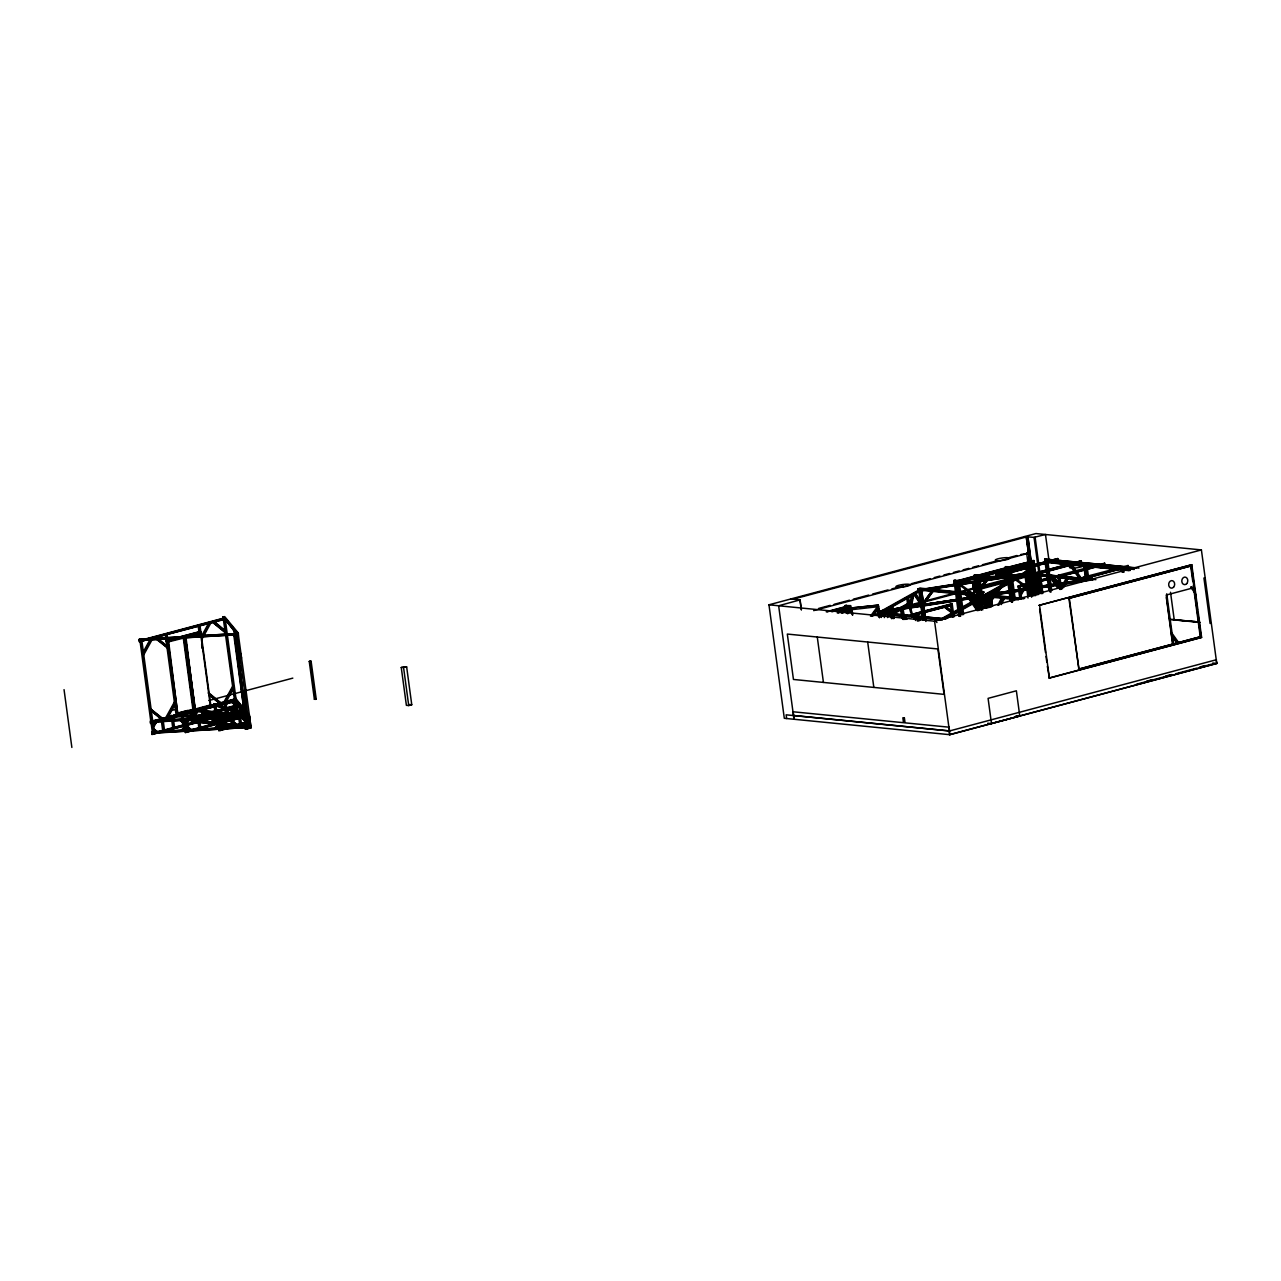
<?xml version="1.0" encoding="UTF-8"?>
<svg xmlns="http://www.w3.org/2000/svg" width="1281" height="1281" viewBox="0 0 1281 1281"><rect width="100%" height="100%" fill="white"/><g stroke="black" fill="none" stroke-linecap="round" stroke-linejoin="round"><path stroke-width="1.5" d="M882.657 616.193L883.394 612.606M884.082 616.113L884.819 612.526M884.306 617.618L885.443 612.206M909.526 605.929L911.752 595.185L913.177 595.105L910.199 609.42M910.503 603.879L912.376 594.832L913.801 594.752L910.423 611.037M887.557 617.57L889.174 614.432L887.957 614.752M917.34 620.981L918.957 617.81M918.333 621.061L920.174 617.49M919.55 620.725L921.167 617.586L919.95 617.922M997.819 605.208L1001.438 598.179M998.844 605.224L1002.431 598.275L1004.864 597.619L1001.278 604.584M1000.957 603.159L1003.647 597.955M1028.323 586.458L1034.023 575.409M1035.24 575.073L1028.547 588.059L1029.764 587.739L1036.233 575.169L1035.016 575.505M1061.148 588.043L1066.016 578.564L1067.249 578.243L1061.549 589.292M1063.39 587.755L1068.242 578.339L1067.025 578.66M149.621 640.404L142.607 653.118L143.536 653.198L150.55 640.5M152.727 638.562L143.76 654.815L142.832 654.719M201.581 636.016L208.595 623.303L209.524 623.399L201.645 637.698M153.368 725.815L155.161 722.564L154.825 720.643L173.399 715.695L173.543 716.832L150.453 723.493L150.726 720.883L247.441 715.278L247.585 716.415L150.293 722.356M204.512 632.718L208.979 624.584M201.854 639.299L210.821 623.062M165.409 718.321L174.376 702.068L175.321 702.164L166.354 718.401M174.6 703.669L166.706 717.968L167.651 718.065M168.516 716.479L175.529 703.765M197.146 711.019L194.072 714.622L196.794 711.451M196.185 714.574L198.091 711.115M192.903 722.692L194.696 719.442M223.518 702.805L232.469 686.552L233.414 686.648L224.447 702.901M211.989 724.582L213.783 721.331M226.625 700.963L233.622 688.265M234.551 711.579L236.345 708.329L235.4 708.233M234.967 715.23L232.229 718.385M236.104 713.757L233.382 720.082L232.453 720.002M231.076 726.455L232.87 723.205L231.925 723.125M914.202 618.931L917.724 614.352L915.146 619.027M915.435 620.5L919.021 613.999L918.077 613.903M1020.909 591.79L1024.352 585.545L1025.28 585.641L1020.989 593.439L1020.044 593.343M1022.062 591.71L1020.268 594.96L1021.197 595.041L1026.577 585.289L1025.649 585.209M793.98 719.249L778.64 605.769L800.097 599.86L790.905 598.948M850.616 608.043L878.366 605.112L850.616 608.043L850.824 610.397L851.753 610.477L850.664 609.26L837.198 612.846M848.486 612.702L850.824 609.564M849.639 612.59L851.961 609.436L852.698 614.912M852.473 615.2L852.169 610.957L851.016 611.069M870.456 616.193L877.437 606.746M871.592 616.065L878.574 606.634L850.648 609.788M871.833 616.129L878.782 608.139L872.969 616.017M991.446 597.811L1007.314 577.107M994.296 594.416L1006.129 578.676M985.762 607.915L988.051 604.84M990.357 601.782L1009.284 577.01L1004.672 583.143M986.242 607.658L988.548 604.6M990.853 601.526L1002.366 586.202M932.408 590.141L923.489 602.47L933.545 588.62M976.49 592.671L985.617 580.581L976.698 592.911M979.068 591.149L987.219 580.325L978.108 592.943M184.864 725.943L181.422 730.458L185.441 725.622M218.955 721.059L221.693 717.92L219.547 720.739M218.282 724.005L214.84 728.521L218.859 723.685M218.491 725.606L216.345 728.425L219.083 725.286M245.151 722.452L242.285 726.631M243.438 725.126L245.728 722.116M243.214 726.871L245.952 723.717L243.806 726.551M225.248 619.203L139.405 641.765L139.437 639.187L235.32 633.631L235.48 634.768L139.005 640.644L139.437 639.187M138.86 639.523L235.32 633.631M245.408 721.251L233.975 636.289L235.624 635.888L245.776 715.663L235.624 635.888M212.886 718.529L151.927 734.461L152.215 731.851L248.914 726.247L249.074 727.384L151.782 733.324M184.848 721.203L185.441 730.218L184.848 721.203L185.921 721.139L186.498 730.17L185.169 720.322L187.522 719.698L187.667 720.835L185.329 721.459L183.679 721.555L183.535 720.418M188.275 719.858L186.129 722.676M214.103 718.353L218.699 722.404L215.24 719.362M218.266 719.249L219.451 727.96M219.339 719.201L219.916 728.216L219.804 722.676M220.156 725.222L222.43 728.072M240.956 716.8L245.552 720.851L242.109 717.808M244.719 715.727L234.567 635.952M247.441 715.278L150.133 721.219M245.135 717.696L245.728 726.727L245.135 717.696L246.881 717.584L248.482 727.704M248.914 726.247L151.622 732.188M919.518 589.628L878.27 612.67L944.754 618.803M881.728 611.453L920.591 589.74L924.674 619.94M942.288 620.116L878.43 613.807L883.586 610.925M887.012 609.003L919.662 590.765M885.251 610.701L920.751 590.877L1027.25 574.288M892.265 613.407L893.241 613.567M903.265 608.027L909.35 604.616L904.882 607.931M893.514 614.047L901.135 609.788M910.519 605.305L901.84 609.644L903.201 617.378M942.4 618.179L982.031 596.049L984.865 595.873L985.025 597.01L945.394 619.155L942.56 619.315L942.4 618.179L945.234 618.018L945.394 619.155M985.601 595.265L985.457 594.128L1025.072 571.999L1027.922 571.822L1028.067 572.959L988.452 595.105L988.292 593.968L1027.922 571.822M983.44 595.953L943.825 618.099L943.969 619.235M942.56 619.315L984.865 595.873M949.141 616.337L973.256 602.871M976.714 600.949L981.87 598.051M992.199 592.286L1007.699 583.624M1011.141 581.702L1021.485 575.938M1092.357 579.604L1026.561 573.103L924.498 589.132M986.194 596.145L987.331 608.027M983.76 598.227L984.625 608.171M979.565 592.607L977.979 576.994M978.188 578.516L1017.002 576.85M1093.061 579.701L1038.907 574.048L1028.595 574.769M218.939 716.864L170.933 716.848L170.773 715.711L225.696 715.39L226.785 717.408L226.625 716.287M170.933 716.848L171.686 715.374M170.773 715.711L225.696 715.39M995.849 574.849L1057.802 558.548L1058.01 560.053L996.746 576.434L995.849 574.849L1057.802 558.548M997.963 575.858L1057.305 559.989M1035.416 572.847L1081.212 560.854L1081.42 562.375L1036.313 574.432L1035.416 572.847L1035.624 574.368M1036.121 572.911L1081.212 560.854M1039.371 573.36L1080.716 562.295L1080.524 560.79M1059.771 574.913L1104.638 563.176L1104.846 564.681L1060.684 576.498L1059.771 574.913L1059.979 576.418M1061.901 575.906L1104.142 564.617L1104.638 563.176M1083.182 577.235L1128.049 565.497L1128.257 567.003L1084.094 578.82L1083.182 577.235L1083.39 578.74L1127.552 566.939L1128.049 565.497M768.968 604.808L934.57 621.205L1201.402 549.917L1216.742 663.414L949.91 734.702L784.308 718.305L768.968 604.808L1035.945 533.553L1201.402 549.917M1191.794 564.713L1039.115 605.337L1191.794 564.713L1201.626 637.426L1049.411 678.097L1047.346 666.248M1068.898 598.387L1191.122 565.914L1200.697 636.657L1078.922 669.178L1068.898 598.387L1191.122 565.914M1194.068 587.627L1166.206 595.057L1172.836 644.087M1078.458 669.13L1200.697 636.657M1048.947 678.049L1201.626 637.426M991.494 723.605L1019.788 716.031L1016.377 690.795L988.083 698.369L991.494 723.605L987.779 723.237M139.245 640.644L222.958 618.291M212.614 622.23L226.129 632.83L225.2 632.734L212.614 622.23L214.84 621.974L225.92 631.213M139.405 641.765L147.011 639.747M156.522 637.201L223.102 619.428M171.702 639.027L166.066 640.532L200.813 631.597M177.338 637.522L199.884 631.517M169.973 640.66L166.21 641.669L200.973 632.734M186.882 636.161L201.213 632.974L184.608 637.137L194.648 710.859M183.936 637.986L167.395 642.149M185.329 637.73L201.245 633.727L200.444 632.91M309.249 661.428L311.107 661.268L316.215 699.106L315.302 699.346L314.373 699.25L309.249 661.428L311.107 661.268M172.487 710.25L176.298 709.242M208.771 700.563L292.821 678.129M177.002 713.261L187.57 710.443M177.707 713.341L192.935 709.274M194.936 708.841L186.033 637.794M247.954 716.127L236.921 635.328L238.442 635.088L249.331 714.718L192.951 709.786L177.883 714.093M195.032 709.082L210.869 704.854M177.819 714.093L193.559 709.626M197.947 708.825L194.44 709.77L214.968 704.598M201.469 707.881L204.992 706.952M224.319 619.444L223.39 619.364L234.487 699.874L248.114 716.271L249.635 716.031L235.752 698.369L234.135 698.802L235.976 698.641L225.088 618.066L140.878 640.548L151.782 721.123L152.695 720.883L141.951 641.429M173.399 715.695L153.192 720.739L153.336 721.876L178.507 720.418M193.271 710.042L173.383 715.358L194.2 710.138L194.36 711.275L244.799 716.255M157.899 720.322L165.505 718.289M180.733 714.222L184.544 713.213M210.004 706.407L209.091 706.664L210.036 706.744M214.968 705.094L222.59 703.061M228.29 701.54L235.896 699.506L244.639 710.026M154.985 721.443L151.927 722.26L153.256 732.091L154.168 731.851L152.999 723.141M162.799 719.362L172.983 716.639M182.559 714.077L193.431 711.179M199.772 709.482L236.136 699.778M178.363 715.551L236.361 700.067L237.465 709.626L235.608 709.77L234.439 701.075L235.368 701.155L236.553 709.866M153.256 732.091L152.327 731.995L151.142 723.301L152.071 723.06M158.059 721.459L161.854 720.434M167.571 718.913L175.177 716.88M186.594 713.837L194.2 711.804M199.916 710.282L236.521 701.203M176.97 716.752L151.142 723.301M182.382 715.31L234.375 701.428M192.791 712.188L194.648 712.028L195.817 720.739L193.975 720.883M153.72 723.301L156.074 722.676L155.914 721.539M172.663 718.241L171.558 717.024L172.663 718.241L175.705 717.424L175.545 716.303M193.607 712.652L192.502 711.419L192.662 712.556L196.65 711.836L195.561 710.619M214.551 707.064L213.463 705.831L213.607 706.968L217.594 706.247L216.505 705.03L217.594 706.247M224.607 704.374L223.502 703.157L224.607 704.374L227.65 703.573L227.49 702.436M202.91 711.676L201.693 711.996L202.222 715.935M203.615 711.74L202.398 712.076L203.727 721.908L204.944 721.587L204.416 717.648M184.96 718.897L196.89 715.727M198.155 715.39L211.413 711.836M212.63 711.515L225.936 707.961L226.08 709.098L216.585 711.644M227.201 707.624L239.083 704.454M199.436 715.39L212.358 711.932L212.502 713.069M191.926 718.225L197.034 716.848M230.756 707.865L239.243 705.591M188.691 719.426L198.315 716.864L198.171 715.727L186.61 718.801L186.754 719.938M203.279 715.535L240.876 705.495M183.679 721.555L187.667 720.835M229.155 709.802L225.168 710.523L229.155 709.802L229.011 708.665M237.754 707.16L238.698 707.256L237.609 706.023L237.754 707.16L240.796 706.343L239.339 706.648L240.668 715.535M197.386 718.289L196.297 717.056L197.386 718.289L200.428 717.472L200.268 716.335M152.327 731.995L154.168 731.851M235.608 709.77L237.465 709.626M222.27 713.597L221.053 713.917L222.382 723.749L224.303 723.493L222.974 713.661L213.078 712.684M222.974 713.661L221.757 713.981L223.086 723.813M191.974 722.596L155.577 732.3L153.031 730.218L156.49 732.412M195.529 721.651L201.245 720.114M205.857 714.814L205.072 709.242L204.143 709.162L205.472 718.993L207.33 718.833M218.362 715.551L222.173 714.542M227.874 713.021L233.574 711.483M210.821 717.904L153.416 733.228L153.576 734.365M228.05 713.309L235.704 711.259M401.257 667.497L406.653 666.921L411.761 704.742L408.719 705.559L406.381 705.319L401.257 667.497L406.653 666.921M151.927 734.461L161.438 731.915M165.249 730.907L199.484 721.763M205.2 720.242L212.806 718.209M222.99 715.727L218.378 716.96L218.539 718.097M224.255 715.39L238.09 711.708L238.234 712.844M239.355 711.371L243.838 710.17M239.947 711.547L244.079 710.443L244.223 711.579M203.022 721.844L204.239 721.507M220.172 717.664L217.13 718.481L217.29 719.602L221.261 718.881L221.117 717.76M239.499 712.508L243.998 711.307M223.006 717.248L218.763 718.385L218.923 719.506M237.177 714.302L241.164 713.581L240.075 712.348M244.239 712.556L245.76 712.316L243.438 712.973L242.349 711.74L242.509 712.876L245.552 712.06L245.392 710.923L224.944 716.864L224.783 715.727M226.785 717.408L222.798 718.129M236.264 714.894L227.522 716.88L232.469 720.338L228.29 715.839M239.179 714.109L240.091 713.869L241.42 723.701L240.492 723.605M213.671 723.781L185.201 731.387L185.345 732.524L240.604 718.113M219.355 722.26L230.74 719.233M234.535 718.209L238.33 717.2M221.309 722.084L186.834 731.291L186.994 732.428M227.041 720.562L230.884 719.538M234.711 718.513L238.538 717.488M192.342 709.962L247.793 714.99M185.345 732.524L198.635 728.969M202.43 727.96L217.61 723.909M221.405 722.9L240.396 717.824M247.505 715.999L244.047 716.912L244.207 718.049L249.379 716.671M249.074 725.654L250.756 725.606L249.459 715.807L245.696 716.816L245.84 717.952M314.373 699.25L316.215 699.106M247.825 720.338L246.609 720.659L243.374 716.127M224.271 727.928L230.132 726.375M233.686 725.414L244.991 722.404M246.785 721.94L248.002 721.619M245.199 722.692L220.252 729.353L220.412 730.49L218.763 730.586L218.619 729.449M218.763 730.586L228.194 728.072M231.957 727.064L237.609 725.542M220.412 730.49L245.344 723.829M246.993 723.541L248.21 723.221M246.913 728.953L251.028 727.848L250.884 726.711L246.769 727.816L246.913 728.953L245.295 729.033L245.135 727.896M245.279 729.033L251.028 727.848M793.676 599.028L1026.77 536.867M793.836 599.236L791.45 598.803M1024.432 536.627L1034.039 537.38L1045.472 534.497L1049.011 560.63M818.687 608.427L830.232 605.353M834.091 604.328L849.495 600.213M853.338 599.188L868.742 595.073M872.601 594.048L888.005 589.933M891.848 588.908L903.409 585.817M911.111 583.768L930.358 578.628M934.201 577.603L939.982 576.066M943.841 575.025L949.605 573.488M953.464 572.463L959.245 570.926M963.088 569.885L968.868 568.348M972.711 567.323L978.492 565.786M982.351 564.761L997.755 560.646M1009.3 557.555L1017.002 555.506M1020.845 554.481L1028.851 553.152L813.659 610.621M845.14 605.545L849.351 605.961L849.511 607.098L845.284 606.682L845.14 605.545L850.568 605.641L851.657 613.839M826.229 611.774L846.501 606.345L850.728 606.778L832.282 611.694M827.158 611.854L847.446 606.441M849.351 605.961L850.568 605.641M831.353 611.597L849.783 606.682M981.71 594.256L979.581 578.436L981.358 596.193L918.141 589.949L917.981 588.812L920.431 588.155L973.768 593.423M837.037 611.261L850.872 607.899L837.966 611.357M918.141 589.949L919.358 589.612M958.78 616.321L953.929 580.437L959.373 580.517L959.517 581.654M974.04 575.057L978.252 575.473L978.412 576.61L974.201 576.194L975.257 574.737L979.469 575.153L979.629 576.29M1005.425 566.682L1010.853 566.778L1011.013 567.915L1005.569 567.819L1005.425 566.682L1009.636 567.099L1009.796 568.236L1005.569 567.819M1028.579 560.518L1032.79 560.934L1032.95 562.055L1028.723 561.638L1028.579 560.518L1034.007 560.598L1035.656 572.751M958.108 581.526L954.089 581.558L958.3 581.974M955.978 581.062L1005.297 567.899M1009.092 566.891L1030.885 561.414L955.018 581.654L959.725 616.417M838.126 612.942L851.609 609.356M1032.79 560.934L1034.007 560.598M841.201 612.959L850.824 610.397M959.261 581.382L1033.223 561.638L1037.674 594.752M842.129 613.055L851.753 610.477M1048.883 590.269L1044.672 559.092L1099.482 564.184M978.38 577.459L957.515 583.031L977.419 578.051M984.064 575.938L1034.311 562.871L981.214 577.042M846.213 613.071L847.125 612.83L846.613 609.035L845.668 608.955L846.181 612.734L847.125 612.83M1045.792 560.373L1044.88 560.614L1134.293 569.453M871.48 615.312L879.182 613.247M890.743 610.172L902.288 607.082M911.912 604.52L919.614 602.47M923.473 601.43L1015.881 576.77M1069.059 562.663L1068.146 562.919L1079.531 578.932M873.962 615.504L900.831 608.331M912.344 605.256L920.014 603.207M923.857 602.182L956.475 593.487M960.318 592.462L1015.961 577.603M1019.804 576.578L1023.631 575.553M1031.317 573.504L1026.738 574.689L1029.62 596.001M980.589 588.299L1010.853 580.213M1016.345 578.788L1025.969 576.178M980.686 589.052L1009.06 581.478M1012.695 580.549L1029.86 575.922M1038.411 574.288L1056.889 575.793M966.979 594.32L965.762 594.656L977.099 610.621M1085.68 562.823L1084.767 563.064L1087.105 580.389M1084.959 564.569L1117.432 567.451M983.792 595.537L983.648 594.4L981.214 595.057L917.981 588.812M903.922 615.889L902.689 616.209L904.93 619.364M1057.61 587.995L1049.763 576.962L1050.98 576.642M1049.763 576.962L1051.973 576.738M910.711 615.873L910.551 614.736L951.271 603.879L952.199 603.975L953.961 616.898M1019.852 598.964L1018.107 586.041L1058.827 575.169L1059.915 576.402L1018.267 587.178L1058.987 576.306L1058.827 575.169M952.199 603.975L910.551 614.736M980.525 596.418L990.821 594.672L984.4 595.041L978.892 596.514L979.036 597.651M1018.107 586.041L1059.771 575.265M912.552 615.392L952.359 605.096L911.64 615.969L910.231 605.481M1018.443 599.86L986.818 596.738L986.674 595.601L989.108 594.944L1024.672 598.467M985.986 596.962L991.734 595.761L991.894 596.898L979.949 598.739C986.898 598.884 985.217 596.802 991.734 595.761M1059.259 577.459L1058.042 577.779L1059.611 589.404M1062.75 576.37L1062.045 578.115L1062.75 576.37L1095.928 579.653M911.672 617.09L912.889 616.769M988.292 607.562L986.978 597.875L989.412 597.218M1044.672 559.092L1123.133 566.522M1124.286 568.124L1123.373 568.38L1123.901 572.335M1085.247 578.932L1086.16 578.676L1086.368 580.197M935.915 619.043L934.698 619.38L936.939 622.534M1205.149 577.715L1203.932 578.051L1210.081 623.447L1211.298 623.126M948.965 727.272L949.685 730.923L793.692 715.487M949.045 730.939L949.493 734.654L1216.95 663.43L1216.021 659.683M949.413 730.987L1216.454 659.715M1146.767 681.156L1152.484 679.619M1171.442 674.559L1165.806 676.064L1166.751 676.16M1199.624 667.049L1205.261 665.544M1136.279 684.294L1172.387 674.655M1176.134 673.646L1196.806 668.138M1200.569 667.129L1211.826 664.134M213.623 704.182L240.204 711.628L240.364 712.764L238.939 713.053L213.783 705.319L213.623 704.182L240.204 711.628M213.783 705.319L224.191 707.785M223.15 616.85L224.671 616.609L238.282 633.006L238.442 634.143L236.921 634.367L223.15 616.85L236.921 634.367M236.761 633.246L238.282 633.006M239.803 656.657L241.324 656.432M923.409 589.036L1022.654 573.696M927.46 589.564L920.751 590.877M933.289 588.668L983.888 580.853M987.779 580.245L1016.97 575.729M241.212 705.895L239.691 706.135L239.691 708.377L241.212 708.137M235.704 709.578L237.225 709.338L244.719 718.353M877.661 611.325L980.91 595.937L877.661 611.325L878.222 612.959L981.07 597.074L980.718 595.697L877.869 611.581M1090.836 580.117L989.957 595.697L989.396 594.08L1092.245 578.195L1092.805 579.813M989.605 594.32L1092.453 578.436M989.396 594.08L1092.645 578.676M885.731 611.245L978.684 596.882M993.512 594.592L1048.883 586.041M1052.838 585.433L1080.54 581.158M878.013 612.718L978.892 597.122M991.734 595.153L1080.732 581.398M244.447 710.907L245.968 710.667L245.968 707M244.671 711.163L246.192 710.923L246.144 692.06L244.623 692.3L244.655 707.4M878.43 613.807L909.606 616.449M245.968 711.612L244.447 711.852L244.447 714.093L245.968 713.853M981.23 598.195L980.077 598.371L981.646 610.012M244.287 713.901L245.824 713.677M240.508 715.358L242.189 715.294L241.068 707.961L239.547 708.201L238.826 705.094M246.032 715.278L244.511 715.519L243.358 710.539M234.343 698.737L247.97 715.134L249.491 714.894M247.906 716.96L249.571 716.912M248.498 721.379L250.019 721.139L250.243 724.998L248.722 725.238M248.722 722.98L250.243 722.756L250.243 724.998M248.514 724.982L250.035 724.742M850.808 611.373L851.945 611.245M1028.067 572.959L1025.232 573.119L1025.072 571.999M141.599 640.212L235.48 634.768M233.975 636.289L235.047 636.225M907.188 597.731L908.613 597.651L909.526 604.456L893.417 613.295L894.058 618.002M985.457 594.128L988.292 593.968M986.226 597.234L979.805 597.603L981.214 597.234L981.358 598.371L980.686 597.554M990.245 596.994L991.894 596.898L990.982 595.809M907.669 604.792L909.094 604.712M182.462 720.194L247.585 716.415M154.328 732.876L249.074 727.384M977.483 577.251L1017.29 575.089M984.08 578.227L993.912 577.747M1001.774 577.363L1005.697 577.171M1019.452 576.514L1033.223 575.842M1020.941 576.658L1024.864 576.466M1028.803 576.29L1038.619 575.81L1041.037 593.599M224.415 716.527L231.445 713.821L231.589 714.958M173.543 716.832L172.118 715.695M1103.421 564.569L1138.953 568.091M1124.206 566.955L1136.055 568.14M1051.525 560.934L1055.336 561.318M1059.147 561.686L1068.69 562.631M1074.423 563.192L1083.966 564.136M1123.341 568.043L1129.266 568.62M1051.221 562.503L1069.139 564.264M1075.111 564.857L1083.069 565.642M1087.009 566.042L1130.13 570.301M1051.253 562.695L1067.169 564.264M1073.142 564.857L1081.1 565.642M1087.041 566.234L1092.917 566.81M1096.84 567.195L1130.162 570.493M1067.922 564.601L1048.018 562.631L1051.781 590.445M1071.893 564.985L1083.838 566.17L1085.439 578.019M1087.761 566.554L1128.913 570.621M1031.349 561.462L1034.167 561.735L954.233 582.695L956.09 582.551L960.638 616.161M1029.187 562.695L1030.116 562.791L1032.502 579.749M1033.399 563.112L1032.47 563.016L1036.745 594.656M1029.412 563.832L1030.356 563.928M1010.229 568.956L1011.157 569.052L1014.904 596.738M1088.626 579.685L1025.873 573.472L1028.915 595.921M1026.705 574.24L1080.892 579.588M1081.756 580.117L1082.749 580.229L1025.825 574.368M953.929 580.437L958.156 580.853L962.736 614.752M1019.18 586.922L1020.108 587.018L1021.71 598.819M979.693 594.016L983.648 594.4M919.198 588.475L972.551 593.76M1023.455 598.787L987.891 595.281L988.051 596.402L995.945 597.186M986.674 595.601L1020.252 598.916M924.53 589.676L932.424 590.461M936.379 590.861L944.289 591.63M950.214 592.222L958.108 593.007M964.049 593.583L969.973 594.176M995.193 596.674L989.268 596.081L989.108 594.944M1003.087 597.442L1009.012 598.035M921.327 589.804L931.207 590.781M935.162 591.182L945.042 592.158M948.997 592.543L956.891 593.327M960.846 593.711L970.726 594.688M999.901 597.587L1007.795 598.355M988.195 597.538L990.213 607.306M986.978 597.875L988.996 607.626M1195.365 621.541L1174.245 619.908L1170.514 592.27M1171.571 619.38L1199.368 622.134M1170.322 619.508L1200.121 622.454M951.447 605.353L950.502 605.256L952.103 617.042M845.732 607.738L846.661 607.835L847.462 613.759M849.943 608.155L848.999 608.059L849.543 612.014M880.031 612.398L942.784 618.611M913.529 616.834L919.406 617.41M923.329 617.794L939.021 619.347M846.036 611.597L846.965 611.694L846.052 611.934L845.7 609.292L844.755 609.196L845.124 611.838M1212.787 663.014L1216.95 663.43M199.131 626.169L198.203 626.073L198.971 631.757L199.9 631.853L199.115 625.833L200.044 625.929L210.949 706.504M199.115 632.894L200.06 632.974M1016.073 715.663L1019.788 716.031M166.226 634.96L165.297 634.864L176.186 715.439M166.978 640.292L167.907 640.388L167.138 634.703L166.21 634.623L177.13 715.535L178.043 715.294L167.987 641.461M167.299 641.381L167.122 641.429M141.038 641.669L140.093 641.589L150.886 722.02M949.189 727.208L793.195 711.788L794.124 719.265M949.477 730.971L786.15 714.83L786.646 718.529M409.424 704.518L411.761 704.742M235.047 698.561L235.976 698.641M234.807 703.749L235.736 703.845L233.094 700.595L234.183 701.828M227.65 703.573L226.561 702.34M225.024 709.386L225.952 709.482M227.185 710.331L226.241 710.234L227.57 720.066L228.514 720.162L227.153 709.994L228.098 710.09L229.427 719.922L228.482 719.826M242.509 712.876L243.438 712.973M240.091 713.869L239.163 713.773L240.508 723.941L239.563 723.845L238.506 715.983M195.641 710.955L207.266 712.108M232.453 714.59L240.204 715.358M214.952 713.245L215.881 713.341M196.65 711.836L195.705 711.756L185.393 637.201L195.144 709.834L214.375 704.422L214.535 705.543M208.275 713.853L209.363 715.086L217.178 713.005L217.017 711.868M211.877 714.077L212.806 714.158L213.991 722.868L214.904 722.628L214.439 719.137M177.611 713.101L168.708 642.053M212.454 718.353L213.399 718.449M200.428 717.472L199.34 716.239M197.514 717.904L198.443 718L199.772 727.832L198.843 727.736L197.77 719.874M205.472 718.993L206.401 719.089M175.705 717.424L174.616 716.207M172.311 717.648L173.239 717.744L174.568 727.576L173.64 727.496M195.032 720.595L243.47 725.382M195.192 721.731L210.692 723.269M214.567 723.653L230.068 725.19M233.927 725.574L237.802 725.943M162.687 719.041L163.616 719.137L150.101 708.553L161.278 717.872M246.272 727.24L193.975 722.068L193.815 720.931L248.066 726.295L249.283 725.959L247.601 718.737M226.113 727.448L227.041 727.528L225.712 717.696L224.783 717.6L226.129 727.784L225.2 727.688L223.871 717.856M152.695 720.883L150.838 721.027L151.782 721.123M155.513 722.132L156.442 722.228L153.576 727.432L152.647 727.336M155.129 722.58L156.074 722.676M163.584 730.17L164.512 730.266L163.183 720.434M193.703 711.948L194.648 712.028M227.778 708.889L236.761 711.66M972.92 593.503L960.958 584.664M1053.831 578.019L1059.867 583.063L1052.902 577.923M1058.586 583.399L1051.605 578.275L1059.163 584.568M213.911 621.893L224.976 631.133M156.746 637.49L167.827 646.729M157.195 638.546L166.882 646.633M155.465 637.826L168.035 648.33L155.914 638.899M209.347 694.734L220.428 703.974L209.796 695.807M229.747 716.623L232.261 718.721M228.803 716.527L231.317 718.641L232.133 724.662M237.593 724.726L232.63 721.267L236.649 724.63M233.782 722.964L236.296 725.062M214.471 719.474L217.162 721.715M214.696 721.075L217.21 723.189M191.574 712.844L194.088 714.958M192.967 715.439L189.348 713.101L192.022 715.342M195.609 719.201L198.123 721.299M162.319 719.49L150.325 710.154L161.39 719.394M242.477 716.703L245.344 719.233L241.885 717.04M180.685 720.29L185.281 724.341L180.093 720.627M189.604 729.69L186.145 727.496L189.012 730.01M1092.405 579.316L1092.245 578.195M1024.88 574.785L1028.035 598.035M1026.273 586.314L1013.031 576.626M1026.497 587.915L1011.414 576.866M989.909 596.594L991.254 596.658L992.567 606.345M984.625 595.313L984.785 596.45L989.572 596.177L989.412 595.041M973.96 582.647L975.273 592.334M974.425 595.969L959.341 584.905M224.816 617.746L238.442 634.143M238.442 635.088L236.921 635.328M249.459 715.807L250.756 725.606M250.884 726.711L250.804 727.56M243.198 718.593L245.696 721.603M242.109 718.225L245.856 722.74M1191.618 586.714L1194.949 591.406L1192.595 588.283M1190.545 586.922L1196.23 594.928M1178.936 642.998L1172.099 633.39L1171.186 633.631L1178.008 643.254M1172.387 635.536L1175.718 640.212M1171.475 635.776L1177.015 643.574M1071.492 564.361L1082.573 579.957M1069.475 563.048L1080.556 578.644M1053.078 578.291L1060.844 589.228M1056.585 584.52L1058.827 587.675M1050.756 577.058L1058.522 587.979M980.493 609.996L969.189 594.096L966.755 594.752L978.043 610.653M971.606 598.787L978.412 608.363M967.972 594.416L979.26 610.316M907.124 619.107L904.914 615.985L903.681 616.305L905.907 619.428M244.367 716.223L246.384 719.057M921.904 602.887L915.739 593.679L914.33 593.76L920.479 602.967M887.749 609.308L893.914 618.531M887.141 609.66L893.129 618.627M885.715 609.74L891.704 618.723M235.288 630.348L241.549 658.034M233.558 630.332L240.027 658.274M249.09 716.559L249.843 719.874M240.139 704.598L241.292 709.562M242.766 715.983L241.613 711.019L240.091 711.259L241.228 716.223M238.618 704.838L239.755 709.802L241.436 709.754L241.436 706.151L239.899 706.391L239.915 709.978M1191.314 564.665L1194.773 590.221M1195.301 594.144L1197.431 609.868M1197.959 613.791L1201.146 637.378M1190.657 565.866L1192.787 581.59M1193.316 585.513L1200.233 636.609M1166.751 593.792L1173.428 643.222M1166.351 597.651L1172.515 643.478M1122.22 566.762L1122.957 572.239M1121.499 568.188L1122.028 572.143M1088.962 580.245L1086.816 564.425L1085.904 564.665L1088.033 580.485M1084.03 564.489L1086.16 580.309M1069.363 598.435L1078.922 669.178M1061.533 589.148L1059.963 577.523L1058.73 577.843L1060.316 589.468M1060.044 583.271L1060.828 589.084M1046.993 562.439L1051.012 592.094M1045.584 558.852L1050.068 592.014M1040.476 575.649L1042.878 593.455M1035.112 537.267L1042.526 592.046M1039.564 575.906L1041.965 593.695M1034.039 537.38L1038.795 572.607M1040.124 593.423L1037.722 575.633L1039.644 593.679M1036.185 576.706L1038.587 594.512M1039.58 605.385L1049.411 678.097M1039.644 609.26L1045.488 652.493M1046.017 656.432L1046.817 662.325M1035.833 595.473L1027.906 536.771L1035.288 595.617M1031.045 562.551L1035.32 594.192M1026.641 536.851L1029.94 561.318M1033.03 583.704L1034.632 595.569M1029.572 560.63L1026.257 536.947L1029.46 560.614M1030.228 569.773L1030.757 573.728M1031.285 577.683L1031.829 581.638M1032.902 589.548L1033.703 595.473M1033.719 595.809L1029.444 564.168L1028.499 564.072L1032.79 595.713M1026.625 552.928L1029.364 573.167M1029.796 576.402L1030.581 582.215M1031.109 586.106L1032.422 595.793M1027.074 563.608L1031.621 597.218M1027.954 574.352L1030.837 595.665M1026.145 563.512L1027.202 571.422M1028.019 577.347L1028.547 581.302M1026.161 563.848L1027.506 573.728M1028.035 577.683L1028.835 583.624M1029.364 587.579L1030.18 593.503M1028.035 580.101L1028.563 583.976M1029.075 587.851L1029.86 593.663M1026.657 573.039L1026.497 571.902L986.866 594.048L987.027 595.185M1025.232 563.752L1026.561 573.648M1019.052 586.138L1020.797 599.06M1013.992 596.978L1010.245 569.292L1009.316 569.196L1013.591 600.837M1007.891 568.732L1012.422 602.342M1006.946 568.636L1011.494 602.246M1006.033 568.876L1010.309 600.517M996.554 574.929L996.746 576.434M990.853 596.161L991.894 603.911M989.797 594.56L991.43 606.97M990.437 600.469L990.95 604.344M989.685 599.156L990.197 603.031M987.443 598.259L988.227 604.072M986.466 598.083L986.978 601.958M986.482 607.835L985.169 598.147L986.05 608.075M982.431 594.736L982.575 595.873M982.735 597.01L983.264 600.885M979.789 577.427L982.191 595.217M982.335 598.307L983.119 604.12M981.887 598.563L983.2 608.251M981.518 597.33L982.303 603.143M981.022 597.955L982.799 609.82M978.444 580.485L979.244 586.426M980.509 595.441L980.67 596.578M980.814 597.715L981.87 605.465M978.46 581.526L979.26 587.467M981.406 603.287L981.935 607.242M981.166 604.472L981.71 608.427M979.933 599.828L981.454 609.756M976.506 577.107L978.38 590.941M979.709 600.837L980.782 608.747M975.257 574.737L975.417 575.874M975.594 577.347L977.723 593.167M978.268 597.122L979.869 608.987M978.62 600.965L979.661 608.731M974.921 579.236L976.795 593.071M977.323 597.026L978.924 608.891M975.85 597.907L977.371 607.851M976.49 609.964L972.615 582.583L975.498 603.895M959.373 582.871L963.648 614.512M957.371 581.894L961.791 614.672M955.146 580.101L955.306 581.238M951.271 603.879L953.032 617.138M934.57 621.205L949.91 734.702M925.827 619.764L921.696 590.461L925.875 621.461M924.242 620.18L920.302 591.117L918.893 591.198L922.816 620.26M919.598 592.895L920.382 598.707M921.167 604.52L921.68 608.395M922.208 612.27L922.736 616.145M910.054 608.347L910.583 612.222M903.201 609.404L904.002 615.344M904.242 619.46L902.801 608.811L910.519 604.552L912.12 616.321L910.423 604.552L908.117 604.552L899.967 609.099L901.135 609.035L902.465 618.851M901.744 608.875L903.185 619.508M900.847 609.948L901.904 617.858M893.69 613.311L894.346 617.842M893.77 617.442L892.329 606.762L890.903 606.842L892.345 617.522M880.896 613.599L881.408 617.474M880.623 613.295L881.152 617.17M878.366 605.112L879.31 612.094M878.206 605.337L878.414 606.858M879.358 614.368L878.558 608.443L877.421 608.555L878.494 616.465M878.974 613.855L879.487 617.73M878.766 613.615L879.294 617.49M877.901 610.236L878.718 616.177M867.685 642.021L873.834 687.417M847.574 607.578L848.374 613.503M846.357 605.224L846.501 606.345M843.33 608.715L843.683 611.373M842.418 608.955L842.77 611.613L841.841 611.517L841.489 608.875M817.278 637.025L823.427 682.421M800.097 599.86L801.426 609.644M799.968 600.068L801.282 609.852M403.595 667.721L408.719 705.559M310.162 661.188L315.302 699.346M247.97 715.134L248.114 716.271M248.05 717.136L249.427 727.096M246.576 715.326L247.009 716.736M234.743 633.951L234.887 635.088M240.652 705.223L241.036 706.632M239.483 705.879L239.323 704.742L227.794 707.817L228.226 709.706M238.939 713.053L238.682 711.884L232.662 713.501L232.806 714.638M237.626 710.747L237.77 711.884M237.962 713.261L238.106 714.398M224.848 617.794L225.008 618.931M235.752 698.369L235.896 699.506M237.225 709.338L237.385 710.475M224.303 619.107L235.064 698.898M234.967 700.435L234.807 699.298L216.233 704.262L216.393 705.399M234.727 700.163L234.567 699.026L215.64 704.07L215.8 705.207M235.176 713.661L235.32 714.798M232.806 715.807L233.991 724.502L233.078 724.758L231.893 716.047M231.717 713.405L231.877 714.542M226.096 703.637L226.625 707.576M226.689 709.29L226.529 708.153L213.575 711.612L213.719 712.748M225.184 703.877L226.513 713.725M224.255 703.781L225.584 713.629M224.431 716.864L224.271 715.727L220.028 716.864L220.172 718M216.041 706.327L217.37 716.159M215.048 703.893L215.128 705.735M216.457 716.399L215.128 706.568L214.199 706.471L215 712.38M212.342 717.552L213.046 722.772M200.637 633.887L210.26 705.014M201.629 644.631L202.158 648.506M205.985 709.001L206.785 714.91M199.356 717.76L200.701 727.592M198.699 719.634L199.756 727.496M183.823 637.233L193.703 710.763M193.735 712.284L194.904 720.979M183.311 638.146L192.951 709.786M182.655 717.28L183.711 725.142L182.783 725.046L181.71 717.184M172.327 717.984L173.656 727.832L172.727 727.736L171.398 717.888M64.05 689.642L71.864 747.447M245.936 694.142L245.936 690.459L244.415 690.699L244.431 698.049M244.895 718.401L244.911 720.643M244.655 712.108L244.655 715.695M244.687 716.784L244.687 720.386M241.677 712.444L241.677 714.686L240.155 714.926L240.155 712.684M193.543 717.744L190.677 722.932L191.606 723.028L194.488 717.84L193.543 717.744M212.63 719.634L209.764 724.822L210.692 724.918L213.559 719.714L212.63 719.634M235.192 706.632L232.325 711.82L233.254 711.916L236.12 706.712L235.192 706.632M231.717 721.507L228.851 726.711L229.779 726.807L232.646 721.603L231.717 721.507M935.162 588.379L923.697 604.072L935.162 588.379M189.188 720.098L185.745 724.614L189.188 720.098M185.072 727.544L182.927 730.378L185.072 727.544M222.606 718.161L219.179 722.676L222.606 718.161M182.19 720.21L185.056 722.74L182.19 720.21M186.514 725.558L191.109 729.61L186.514 725.558M215.608 718.273L218.475 720.803L215.608 718.273M219.932 723.621L224.527 727.656L219.932 723.621M246.192 717.632L246.785 726.663L246.176 717.52M907.957 603.415L891.672 612.51L909.382 603.335L907.957 603.415M250.98 725.879L249.443 726.103L249.603 727.24L251.124 727L250.98 725.879M915.114 594.016L913.705 594.096L920.703 604.584L922.112 604.488L915.114 594.016M908.165 597.907L906.756 597.987L907.524 603.655L908.934 603.575L908.165 597.907M892.761 606.505L891.336 606.586L892.104 612.27L893.53 612.19L892.761 606.505M946.275 606.73L945.346 606.634L952.311 611.774L946.275 606.73M944.978 607.066L944.049 606.986L952.536 613.375L944.978 607.066M937.9 648.971L787.319 634.063L793.451 679.458L944.049 694.366L937.9 648.971M904.386 717.952L902.849 717.792L903.393 721.827L904.93 721.988L904.386 717.952M209.139 693.133L208.195 693.037L221.709 703.637L209.139 693.133M231.925 702.084L230.996 701.988L235.96 705.447L231.925 702.084M162.271 720.675L161.342 720.579L162.671 730.41L163.6 730.506L162.271 720.675M153.752 728.697L152.807 728.617L157.771 732.059L153.752 728.697M1173.588 587.162A3.763 2.978 -84.4 0 0 1172.723 580.805A3.763 2.978 -84.4 0 0 1168.72 585.161A3.763 2.978 -84.4 0 0 1173.588 587.162M1186.702 583.64A3.763 2.978 -84.4 0 0 1185.838 577.283A3.763 2.978 -84.4 0 0 1181.835 581.638A3.763 2.978 -84.4 0 0 1186.702 583.64M1072.261 568.107A7.174 1.249 -7.7 0 0 1083.63 565.786A7.174 1.249 -7.7 0 0 1073.862 565.738A7.174 1.249 -7.7 0 0 1072.261 568.107M898.638 587.306A7.174 1.249 -7.7 0 0 910.006 584.985A7.174 1.249 -7.7 0 0 900.239 584.937A7.174 1.249 -7.7 0 0 898.638 587.306M972.887 594.656A7.174 1.249 -7.7 0 0 984.256 592.334A7.174 1.249 -7.7 0 0 974.473 592.302A7.174 1.249 -7.7 0 0 972.887 594.656M998.059 560.774A7.174 1.249 -7.7 0 0 1009.444 558.452A7.174 1.249 -7.7 0 0 999.66 558.404A7.174 1.249 -7.7 0 0 998.059 560.774"/></g></svg>
